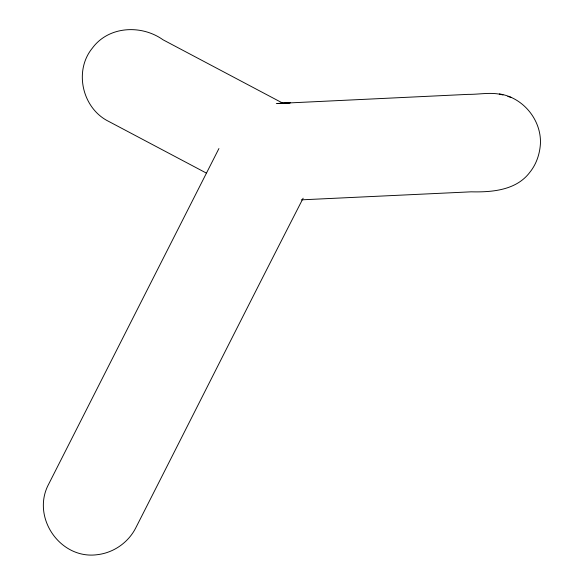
<?xml version="1.0" encoding="UTF-8"?>
<svg xmlns="http://www.w3.org/2000/svg" width="584" height="584" viewBox="0 0 584 584"><rect width="100%" height="100%" fill="white"/><g stroke="black" fill="none" stroke-linecap="round" stroke-linejoin="round"><path stroke-width="0.88" d="M303.125 198.21L302.329 199.794C246.338 309.053 191.282 418.786 135.597 528.206C128.181 542.572 113.654 552.705 97.594 554.647C60.283 559.954 30.901 517.22 48.676 484.136L218.927 148.54M276.312 103.543L468.171 94.367C479.705 94.52 491.721 91.739 503.028 94.995M278.013 103.456L290.233 102.82L280.532 103.28M301.329 199.845L471.208 191.822C491.925 192.326 516.227 190.369 529.768 172.382C536.294 164.359 539.711 154.249 540.412 144.007C541.631 120.107 523.096 97.367 499.305 93.922M507.876 96.44L511.365 97.448M283.663 103.631L162.987 39.77C141.503 24.44 108.66 25.915 92.338 48.158C73.562 71.095 82.388 108.558 108.792 121.457L206.137 172.966"/></g></svg>
